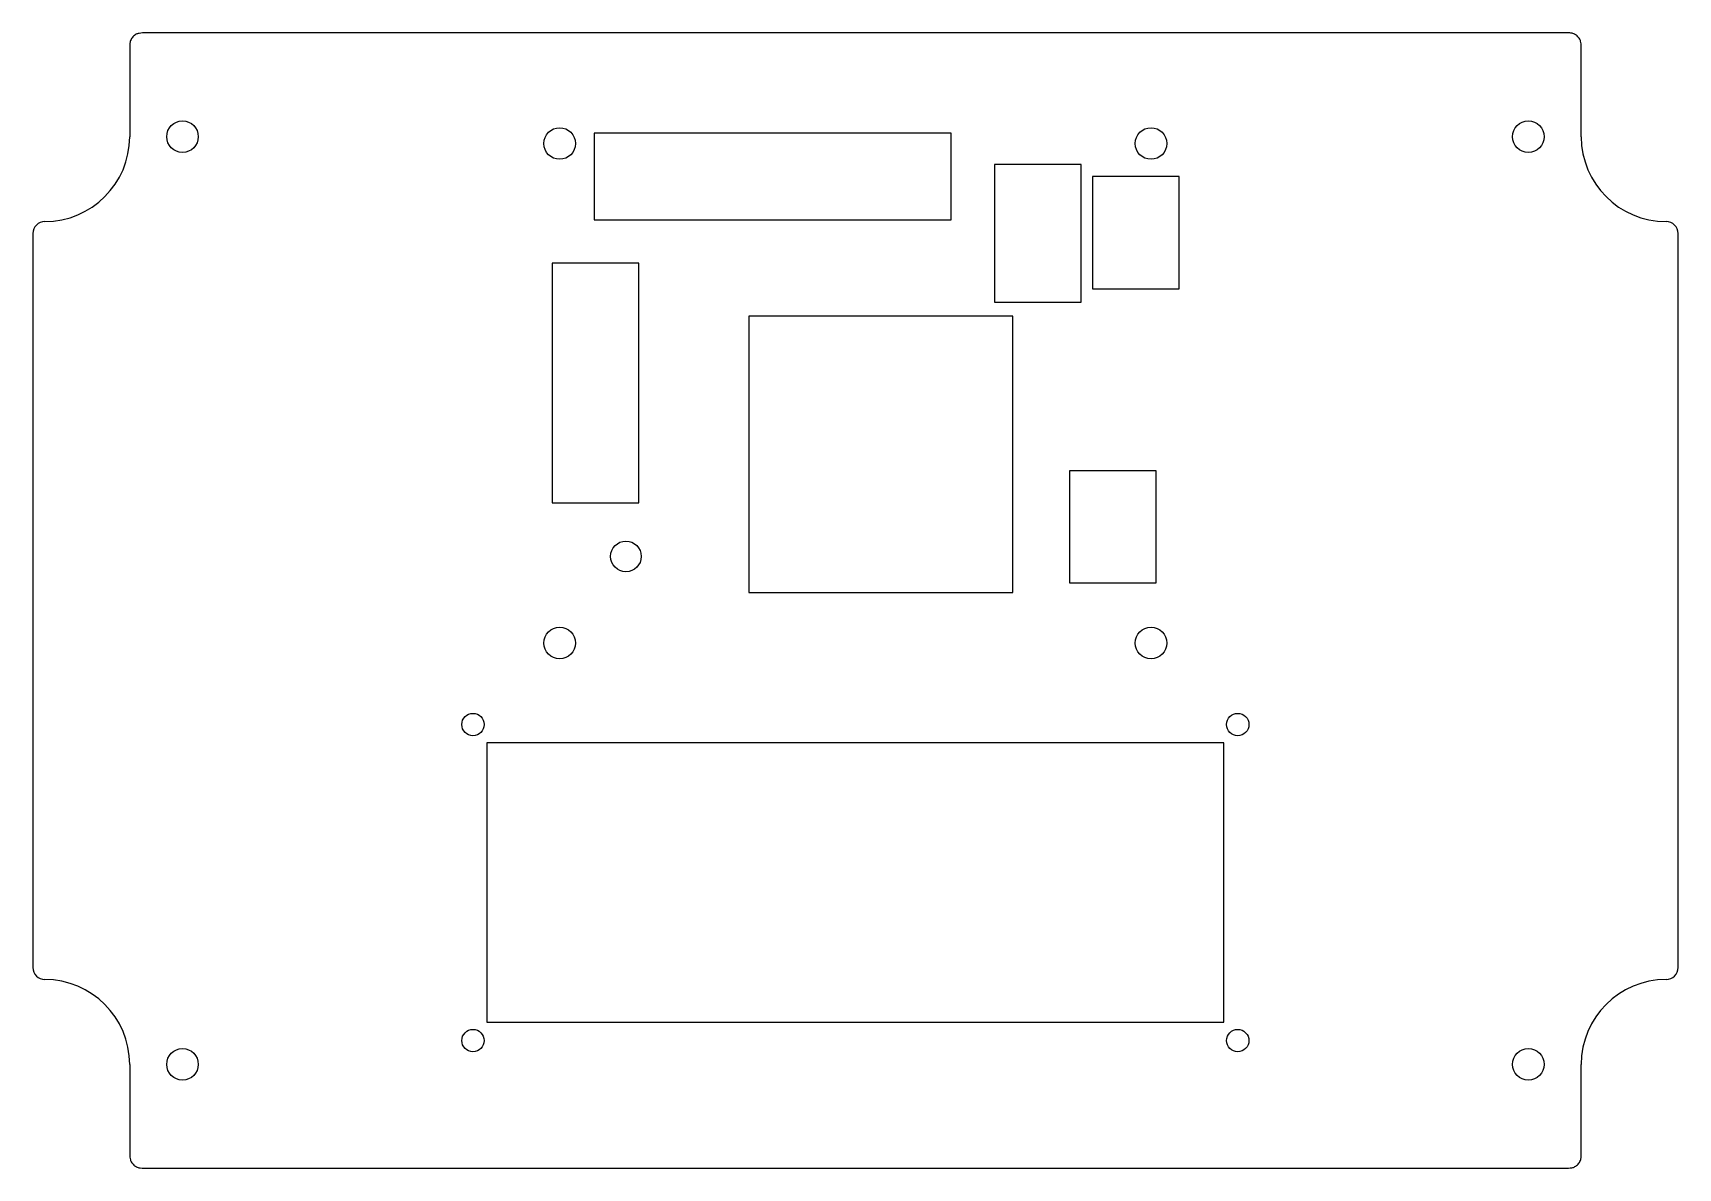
# Model space of a CAD drawing. Header units: millimetres. Extents: x -162 to 0, y -158 to -47.
import ezdxf

# ---------------------------------------------------------------- set-up
doc = ezdxf.new("R2010")
doc.units = ezdxf.units.MM
doc.layers.get('0').update_dxf_attribs({"linetype": 'CONTINUOUS'})

msp = doc.modelspace()

# ---------------------------------------------------------------- linework, layer by layer
for p, q in [((-11.17, -46.75), (-151.05, -46.75)), ((-152.3, -47.98), (-152.3, -56.93)), ((-9.95, -56.93), (-9.95, -48)), ((-161.8, -66.43), (-161.8, -138.43)), ((-0.45, -138.43), (-0.45, -66.43)), ((-152.3, -147.93), (-152.3, -156.85)), ((-9.95, -156.88), (-9.95, -147.93)), ((-151.08, -158.1), (-11.2, -158.1))]:
    msp.add_line(p, q)
for points in [[(-71.74, -65.1), (-71.74, -56.6), (-106.74, -56.6), (-106.74, -65.1)], [(-58.99, -73.15), (-58.99, -59.65), (-67.49, -59.65), (-67.49, -73.15)], [(-49.39, -71.85), (-49.39, -60.85), (-57.89, -60.85), (-57.89, -71.85)], [(-102.39, -69.35), (-110.89, -69.35), (-110.89, -92.85), (-102.39, -92.85)], [(-91.59, -101.65), (-65.69, -101.65), (-65.69, -74.55), (-91.59, -74.55)], [(-51.64, -100.7), (-51.64, -89.7), (-60.14, -89.7), (-60.14, -100.7)], [(-44.99, -116.4), (-117.29, -116.4), (-117.29, -143.8), (-44.99, -143.8)]]:
    msp.add_lwpolyline(points, close=True)
for centre, radius in [((-147.13, -56.93), 1.55), ((-110.14, -57.6), 1.55), ((-52.14, -57.6), 1.55), ((-15.13, -56.93), 1.55), ((-103.64, -98.1), 1.5), ((-110.14, -106.6), 1.55), ((-52.14, -106.6), 1.55), ((-118.64, -114.6), 1.1), ((-43.64, -114.6), 1.1), ((-118.64, -145.6), 1.1), ((-43.64, -145.6), 1.1), ((-147.13, -147.93), 1.55), ((-15.13, -147.93), 1.55)]:
    msp.add_circle(centre, radius)
for centre, radius, start, end in [((-160.63, -56.93), 8.32, 270, 360), ((-1.63, -56.93), 8.32, 180, 270), ((-160.63, -66.43), 1.18, 90, 180), ((-1.63, -66.43), 1.18, 0, 90), ((-160.63, -138.43), 1.18, 180, 270), ((-1.63, -138.43), 1.18, 270, 360), ((-160.63, -147.93), 8.32, 0, 90), ((-1.63, -147.93), 8.32, 90, 180)]:
    msp.add_arc(centre, radius, start, end)
for points in [[(-151.05, -46.75), (-151.31, -46.78), (-151.48, -46.81), (-151.55, -46.83), (-151.63, -46.85), (-151.74, -46.91), (-151.85, -47), (-151.96, -47.09), (-152.05, -47.19), (-152.13, -47.31), (-152.2, -47.43), (-152.25, -47.55), (-152.27, -47.64), (-152.28, -47.69), (-152.29, -47.81), (-152.3, -47.98)], [(-9.95, -48), (-9.97, -47.74), (-10, -47.57), (-10.03, -47.5), (-10.05, -47.42), (-10.11, -47.31), (-10.2, -47.2), (-10.29, -47.09), (-10.39, -47), (-10.51, -46.93), (-10.62, -46.85), (-10.75, -46.8), (-10.84, -46.79), (-10.89, -46.77), (-11, -46.76), (-11.17, -46.75)], [(-152.3, -156.85), (-152.28, -157.11), (-152.25, -157.28), (-152.22, -157.35), (-152.2, -157.43), (-152.14, -157.55), (-152.05, -157.66), (-151.96, -157.76), (-151.86, -157.86), (-151.74, -157.93), (-151.63, -158), (-151.5, -158.05), (-151.41, -158.07), (-151.36, -158.08), (-151.25, -158.09), (-151.08, -158.1)], [(-11.2, -158.1), (-10.94, -158.08), (-10.77, -158.05), (-10.7, -158.03), (-10.62, -158), (-10.51, -157.94), (-10.4, -157.85), (-10.29, -157.76), (-10.2, -157.66), (-10.12, -157.54), (-10.05, -157.43), (-10, -157.31), (-9.98, -157.22), (-9.97, -157.16), (-9.96, -157.05), (-9.95, -156.88)]]:
    msp.add_open_spline(points, degree=3, knots=[0.0178411, 0.0178411, 0.0178411, 0.0178411, 0.2146978, 0.2146978, 0.2146978, 0.4293961, 0.4293961, 0.4293961, 0.6440853, 0.6440853, 0.6440853, 0.8587707, 0.8587707, 0.8587707, 0.9879786, 0.9879786, 0.9879786, 0.9879786])

doc.saveas('drawing.dxf')
